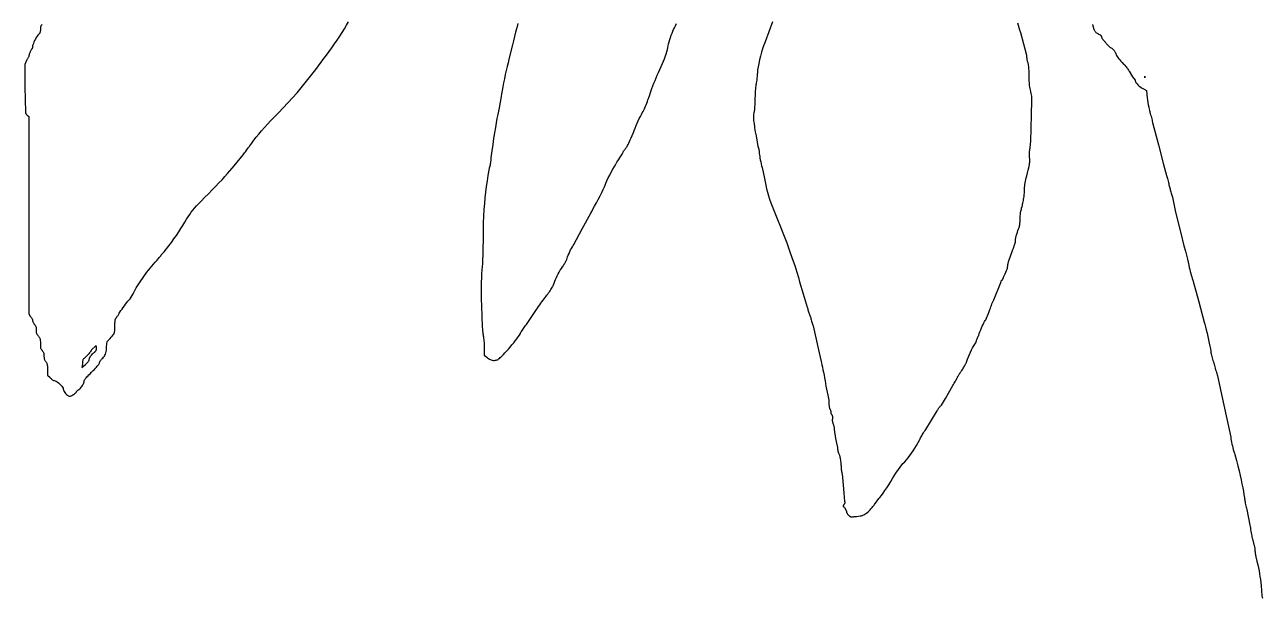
# Model space of a CAD drawing. Extents: x 0.1 to 14.4, y 0 to 16.2.
# Drawn here: x 0.09 to 6.27, y 0.08 to 2.94 of the extents above; entities that cross this region are included whole.
import ezdxf

# ---------------------------------------------------------------- set-up
doc = ezdxf.new("R2010")
doc.units = 0
doc.layers.get('0').update_dxf_attribs({"color": 5, "linetype": 'CONTINUOUS'})
doc.layers.add('1', color=1, linetype='CONTINUOUS')

msp = doc.modelspace()

# ---------------------------------------------------------------- linework, layer by layer
at = {"linetype": 'CONTINUOUS'}
for points in [[(0.1772, 2.9459), (0.1747, 2.9433), (0.1728, 2.9408), (0.1713, 2.9384), (0.1701, 2.936), (0.1693, 2.9336), (0.1687, 2.931), (0.1684, 2.9284), (0.1682, 2.9255), (0.1682, 2.9223), (0.1682, 2.9189), (0.1681, 2.9155), (0.1678, 2.9124), (0.1674, 2.9096), (0.1667, 2.907), (0.1659, 2.9047), (0.1649, 2.9025), (0.1638, 2.9005), (0.1624, 2.8986), (0.1609, 2.8967), (0.1592, 2.8949), (0.1554, 2.8913), (0.1514, 2.8861), (0.1474, 2.8796), (0.1434, 2.8725), (0.1396, 2.8649), (0.1362, 2.8573), (0.1333, 2.8501), (0.1311, 2.8437), (0.1296, 2.8385), (0.1291, 2.8348), (0.129, 2.833), (0.1288, 2.8313), (0.1285, 2.8296), (0.1281, 2.828), (0.1276, 2.8266), (0.1272, 2.8253), (0.1268, 2.8243), (0.1264, 2.8235), (0.1262, 2.823), (0.1261, 2.8228), (0.1242, 2.8214), (0.1223, 2.8191), (0.1202, 2.8161), (0.1182, 2.8125), (0.1164, 2.8086), (0.1147, 2.8044), (0.1132, 2.8003), (0.1121, 2.7964), (0.1114, 2.7928), (0.1111, 2.7898), (0.1109, 2.7886), (0.1104, 2.787), (0.1097, 2.785), (0.1086, 2.7826), (0.1074, 2.78), (0.1059, 2.7772), (0.1043, 2.7744), (0.1026, 2.7714), (0.1009, 2.7685), (0.0991, 2.7658), (0.0901, 2.7447), (0.0901, 2.6336), (0.0931, 2.5075), (0.0933, 2.5057), (0.0937, 2.5039), (0.0945, 2.5022), (0.0954, 2.5005), (0.0965, 2.4989), (0.0976, 2.4973), (0.0988, 2.4959), (0.1, 2.4946), (0.1011, 2.4935), (0.1021, 2.4925), (0.1111, 2.4865), (0.1111, 1.994), (0.1111, 1.5015), (0.1171, 1.4895), (0.1189, 1.4876), (0.1207, 1.4856), (0.1224, 1.4834), (0.1239, 1.4812), (0.1254, 1.479), (0.1266, 1.4767), (0.1277, 1.4745), (0.1285, 1.4724), (0.129, 1.4704), (0.1291, 1.4685), (0.1293, 1.4666), (0.1298, 1.4646), (0.1305, 1.4624), (0.1314, 1.4602), (0.1325, 1.458), (0.1337, 1.4557), (0.1349, 1.4535), (0.1361, 1.4514), (0.1372, 1.4493), (0.1381, 1.4474), (0.1399, 1.4457), (0.1414, 1.4441), (0.1427, 1.4425), (0.1439, 1.4407), (0.1449, 1.4388), (0.1457, 1.4366), (0.1463, 1.4341), (0.1468, 1.4311), (0.1471, 1.4276), (0.1471, 1.4234), (0.1472, 1.4184), (0.1472, 1.4143), (0.1474, 1.4107), (0.1477, 1.4077), (0.1483, 1.405), (0.1491, 1.4027), (0.1502, 1.4005), (0.1518, 1.3982), (0.1537, 1.3959), (0.1562, 1.3934), (0.1587, 1.3901), (0.1609, 1.3873), (0.1627, 1.3848), (0.1643, 1.3822), (0.1655, 1.3795), (0.1665, 1.3763), (0.1673, 1.3724), (0.1678, 1.3676), (0.1681, 1.3617), (0.1682, 1.3543), (0.1682, 1.3478), (0.1682, 1.3422), (0.1684, 1.3377), (0.1687, 1.3339), (0.1693, 1.3307), (0.1701, 1.328), (0.1713, 1.3255), (0.1728, 1.3232), (0.1747, 1.3209), (0.1772, 1.3183), (0.1789, 1.3158), (0.1804, 1.3135), (0.1818, 1.3114), (0.1829, 1.3092), (0.1839, 1.3071), (0.1847, 1.3047), (0.1854, 1.302), (0.1858, 1.299), (0.1861, 1.2954), (0.1862, 1.2913), (0.1862, 1.2879), (0.1863, 1.2847), (0.1864, 1.2819), (0.1868, 1.2792), (0.1873, 1.2767), (0.1881, 1.2742), (0.1893, 1.2718), (0.1908, 1.2694), (0.1928, 1.2669), (0.1952, 1.2643), (0.1969, 1.2609), (0.1984, 1.2579), (0.1998, 1.255), (0.201, 1.2521), (0.2019, 1.2489), (0.2028, 1.2452), (0.2034, 1.2409), (0.2038, 1.2358), (0.2041, 1.2296), (0.2042, 1.2222), (0.2042, 1.1952), (0.2162, 1.1832), (0.2188, 1.1806), (0.2213, 1.1782), (0.2236, 1.176), (0.2258, 1.174), (0.2279, 1.1723), (0.2298, 1.1709), (0.2317, 1.1697), (0.2336, 1.1689), (0.2354, 1.1683), (0.2372, 1.1682), (0.2414, 1.1673), (0.2465, 1.1649), (0.2523, 1.1614), (0.2583, 1.1568), (0.2643, 1.1517), (0.2699, 1.1461), (0.2748, 1.1405), (0.2788, 1.1351), (0.2813, 1.1302), (0.2823, 1.1261), (0.2829, 1.1222), (0.2846, 1.1178), (0.2872, 1.1131), (0.2904, 1.1082), (0.2943, 1.1036), (0.2985, 1.0993), (0.3029, 1.0956), (0.3073, 1.0927), (0.3115, 1.0908), (0.3153, 1.0901), (0.3177, 1.0906), (0.3211, 1.092), (0.3251, 1.0941), (0.3295, 1.0966), (0.3341, 1.0995), (0.3384, 1.1024), (0.3423, 1.1053), (0.3455, 1.1078), (0.3476, 1.1098), (0.3483, 1.1111), (0.3485, 1.1121), (0.349, 1.1132), (0.3498, 1.1145), (0.3508, 1.1158), (0.3521, 1.1171), (0.3535, 1.1185), (0.3551, 1.1198), (0.3568, 1.121), (0.3586, 1.1221), (0.3604, 1.1231), (0.3647, 1.1268), (0.3686, 1.1307), (0.3723, 1.1347), (0.3755, 1.139), (0.3784, 1.1434), (0.3809, 1.148), (0.3831, 1.1528), (0.3849, 1.1577), (0.3863, 1.1628), (0.3874, 1.1682), (0.3884, 1.1708), (0.3897, 1.1734), (0.3914, 1.1761), (0.3936, 1.1791), (0.3964, 1.1824), (0.3999, 1.1863), (0.4043, 1.1909), (0.4096, 1.1963), (0.4159, 1.2027), (0.4234, 1.2102), (0.431, 1.2178), (0.4376, 1.2244), (0.4432, 1.2302), (0.448, 1.2351), (0.4519, 1.2395), (0.4552, 1.2433), (0.4578, 1.2467), (0.4598, 1.2497), (0.4614, 1.2525), (0.4625, 1.2553), (0.4627, 1.2571), (0.4634, 1.2592), (0.4645, 1.2613), (0.4658, 1.2635), (0.4673, 1.2658), (0.4689, 1.268), (0.4706, 1.2702), (0.4721, 1.2724), (0.4734, 1.2744), (0.4745, 1.2763), (0.4795, 1.2808), (0.4839, 1.2854), (0.4876, 1.2902), (0.4907, 1.2953), (0.4932, 1.3007), (0.4952, 1.3066), (0.4967, 1.313), (0.4977, 1.32), (0.4983, 1.3278), (0.4985, 1.3363), (0.5015, 1.3634), (0.5165, 1.3784), (0.5223, 1.385), (0.5271, 1.3907), (0.531, 1.3958), (0.5341, 1.4006), (0.5364, 1.4054), (0.5381, 1.4106), (0.5393, 1.4165), (0.5401, 1.4233), (0.5404, 1.4316), (0.5405, 1.4414), (0.5405, 1.4497), (0.5406, 1.4565), (0.5407, 1.462), (0.5409, 1.4664), (0.5413, 1.47), (0.5418, 1.4728), (0.5426, 1.4751), (0.5436, 1.477), (0.5449, 1.4787), (0.5465, 1.4805), (0.5476, 1.4824), (0.549, 1.4844), (0.5505, 1.4866), (0.5523, 1.4889), (0.5541, 1.4914), (0.5558, 1.4939), (0.5576, 1.4965), (0.5591, 1.4991), (0.5605, 1.5018), (0.5616, 1.5045), (0.5656, 1.5105), (0.5704, 1.5175), (0.5757, 1.5252), (0.5815, 1.5333), (0.5875, 1.5417), (0.5936, 1.5499), (0.5996, 1.5578), (0.6054, 1.5651), (0.6108, 1.5714), (0.6156, 1.5766), (0.6306, 1.6006), (0.6456, 1.6306), (0.6667, 1.6607), (0.6997, 1.7087), (0.7417, 1.7598), (0.7446, 1.7627), (0.7478, 1.7661), (0.7511, 1.7699), (0.7547, 1.7739), (0.7583, 1.7781), (0.7619, 1.7825), (0.7654, 1.7868), (0.7687, 1.791), (0.7719, 1.795), (0.7748, 1.7988), (0.786, 1.8114), (0.7979, 1.8257), (0.8102, 1.8413), (0.8227, 1.8579), (0.8352, 1.875), (0.8474, 1.8924), (0.8591, 1.9098), (0.8701, 1.9267), (0.8801, 1.9429), (0.8889, 1.958), (0.8982, 1.973), (0.9064, 1.986), (0.9141, 1.9976), (0.9216, 2.0082), (0.9294, 2.0184), (0.938, 2.0287), (0.9477, 2.0395), (0.9589, 2.0516), (0.9722, 2.0652), (0.988, 2.0811), (1.0073, 2.1005), (1.0258, 2.1193), (1.0432, 2.1372), (1.0597, 2.1544), (1.0751, 2.1708), (1.0894, 2.1864), (1.1026, 2.2011), (1.1146, 2.215), (1.1255, 2.2281), (1.1351, 2.2402), (1.1802, 2.2943), (1.1839, 2.2997), (1.1877, 2.305), (1.1915, 2.3103), (1.1953, 2.3153), (1.1989, 2.3202), (1.2025, 2.3248), (1.2057, 2.329), (1.2086, 2.3329), (1.2111, 2.3364), (1.2132, 2.3393), (1.2234, 2.3538), (1.2343, 2.3683), (1.2459, 2.3832), (1.2583, 2.3983), (1.2718, 2.414), (1.2863, 2.4304), (1.302, 2.4474), (1.319, 2.4654), (1.3374, 2.4844), (1.3574, 2.5045), (1.4505, 2.6036), (1.5435, 2.7207), (1.5826, 2.7748), (1.5962, 2.7923), (1.6098, 2.8106), (1.6234, 2.8293), (1.6367, 2.8483), (1.6498, 2.8675), (1.6624, 2.8866), (1.6744, 2.9053), (1.6857, 2.9236), (1.6962, 2.9412), (1.7057, 2.958)], [(2.5526, 2.9497), (2.5467, 2.9283), (2.541, 2.9067), (2.5355, 2.8852), (2.5303, 2.8642), (2.5255, 2.8438), (2.5075, 2.7718), (2.5029, 2.7546), (2.4983, 2.7357), (2.4936, 2.7157), (2.489, 2.695), (2.4846, 2.6742), (2.4805, 2.6537), (2.4767, 2.6341), (2.4734, 2.6159), (2.4706, 2.5996), (2.4685, 2.5856), (2.4595, 2.5285), (2.4558, 2.5131), (2.4519, 2.4957), (2.4479, 2.4762), (2.4438, 2.4546), (2.4396, 2.4309), (2.4352, 2.4051), (2.4308, 2.377), (2.4264, 2.3467), (2.4219, 2.3142), (2.4174, 2.2793), (2.4173, 2.2753), (2.4171, 2.2708), (2.4166, 2.2658), (2.416, 2.2604), (2.4152, 2.2549), (2.4142, 2.2492), (2.413, 2.2436), (2.4116, 2.2382), (2.4101, 2.233), (2.4084, 2.2282), (2.4024, 2.1922), (2.3981, 2.1645), (2.3941, 2.1369), (2.3906, 2.1092), (2.3875, 2.081), (2.3848, 2.0518), (2.3825, 2.0214), (2.3807, 1.9893), (2.3794, 1.9553), (2.3786, 1.9189), (2.3784, 1.8799), (2.3754, 1.7508), (2.3737, 1.7371), (2.3722, 1.7203), (2.3709, 1.7011), (2.3698, 1.6806), (2.369, 1.6595), (2.3685, 1.639), (2.3682, 1.6198), (2.3683, 1.6029), (2.3687, 1.5892), (2.3694, 1.5796), (2.3724, 1.4925), (2.3725, 1.4807), (2.3727, 1.4689), (2.3731, 1.4574), (2.3736, 1.4461), (2.3742, 1.4354), (2.375, 1.4255), (2.3758, 1.4164), (2.3766, 1.4084), (2.3775, 1.4017), (2.3784, 1.3964), (2.3793, 1.3915), (2.3802, 1.3858), (2.381, 1.3795), (2.3818, 1.3727), (2.3825, 1.3656), (2.3831, 1.3583), (2.3836, 1.351), (2.384, 1.3438), (2.3843, 1.3369), (2.3844, 1.3303), (2.3844, 1.2943), (2.3964, 1.2853), (2.4009, 1.2811), (2.4054, 1.2777), (2.41, 1.2749), (2.4146, 1.2727), (2.4193, 1.271), (2.4241, 1.2699), (2.429, 1.2693), (2.434, 1.2692), (2.4391, 1.2696), (2.4444, 1.2703), (2.4472, 1.2713), (2.45, 1.2726), (2.453, 1.2743), (2.4562, 1.2765), (2.4598, 1.2793), (2.4639, 1.2828), (2.4685, 1.2872), (2.4737, 1.2925), (2.4797, 1.2988), (2.4865, 1.3063), (2.4956, 1.3156), (2.5047, 1.3255), (2.5138, 1.3358), (2.5226, 1.3462), (2.5312, 1.3566), (2.5392, 1.3668), (2.5467, 1.3767), (2.5536, 1.3861), (2.5595, 1.3947), (2.5646, 1.4024), (2.5658, 1.4055), (2.5677, 1.4091), (2.5701, 1.4133), (2.573, 1.4178), (2.5762, 1.4227), (2.5797, 1.4277), (2.5834, 1.4328), (2.5871, 1.4379), (2.5909, 1.4428), (2.5946, 1.4474), (2.6456, 1.5225), (2.6504, 1.53), (2.6556, 1.5378), (2.661, 1.5458), (2.6666, 1.5539), (2.6723, 1.5619), (2.6779, 1.5697), (2.6832, 1.577), (2.6882, 1.5836), (2.6928, 1.5896), (2.6967, 1.5946), (2.7011, 1.6001), (2.7053, 1.6057), (2.7093, 1.6113), (2.7131, 1.6169), (2.7166, 1.6224), (2.7198, 1.6277), (2.7228, 1.6327), (2.7254, 1.6375), (2.7277, 1.6418), (2.7297, 1.6457), (2.7327, 1.6547), (2.7361, 1.6639), (2.74, 1.6732), (2.7443, 1.6825), (2.7489, 1.6918), (2.7537, 1.701), (2.7588, 1.71), (2.764, 1.7189), (2.7694, 1.7275), (2.7748, 1.7357), (2.7775, 1.7395), (2.7801, 1.7435), (2.7827, 1.7477), (2.7852, 1.7519), (2.7875, 1.756), (2.7897, 1.7599), (2.7916, 1.7636), (2.7933, 1.7669), (2.7947, 1.7696), (2.7958, 1.7718), (2.7979, 1.7786), (2.8007, 1.7862), (2.804, 1.7944), (2.8076, 1.803), (2.8116, 1.8116), (2.8157, 1.82), (2.8199, 1.828), (2.8241, 1.8353), (2.8281, 1.8417), (2.8318, 1.8469), (2.8739, 1.9249), (2.9159, 2.003), (2.9206, 2.0114), (2.9272, 2.0234), (2.9351, 2.0382), (2.9439, 2.0549), (2.9531, 2.0724), (2.9622, 2.0901), (2.9707, 2.107), (2.9782, 2.1223), (2.9841, 2.1349), (2.988, 2.1441), (2.9916, 2.1537), (2.9968, 2.1656), (3.0033, 2.1792), (3.0106, 2.1938), (3.0184, 2.2087), (3.0263, 2.2233), (3.0338, 2.2368), (3.0407, 2.2486), (3.0466, 2.258), (3.0511, 2.2643), (3.0721, 2.2973), (3.074, 2.301), (3.076, 2.3048), (3.0781, 2.3086), (3.0803, 2.3124), (3.0826, 2.3161), (3.0848, 2.3196), (3.087, 2.3228), (3.0892, 2.3257), (3.0912, 2.3283), (3.0931, 2.3303), (3.095, 2.3333), (3.0971, 2.337), (3.0995, 2.3414), (3.1023, 2.3468), (3.1055, 2.3532), (3.1091, 2.3608), (3.1132, 2.3697), (3.1179, 2.38), (3.1232, 2.3919), (3.1291, 2.4054), (3.1331, 2.4166), (3.1376, 2.4284), (3.1425, 2.4406), (3.1478, 2.4528), (3.1532, 2.4647), (3.1585, 2.4761), (3.1638, 2.4867), (3.1687, 2.4961), (3.1732, 2.5042), (3.1772, 2.5105), (3.1791, 2.5138), (3.1814, 2.5183), (3.184, 2.5236), (3.1867, 2.5299), (3.1896, 2.5368), (3.1925, 2.5442), (3.1955, 2.5521), (3.1985, 2.5602), (3.2014, 2.5684), (3.2042, 2.5766), (3.2103, 2.5946), (3.2159, 2.6109), (3.2213, 2.6259), (3.2264, 2.6399), (3.2316, 2.6532), (3.2369, 2.6661), (3.2423, 2.679), (3.2481, 2.6922), (3.2544, 2.706), (3.2613, 2.7207), (3.268, 2.7361), (3.274, 2.7498), (3.2792, 2.7622), (3.2837, 2.7735), (3.2875, 2.7838), (3.2909, 2.7934), (3.2938, 2.8024), (3.2962, 2.8112), (3.2984, 2.82), (3.3003, 2.8288), (3.3024, 2.8383), (3.3049, 2.8484), (3.3078, 2.8589), (3.3111, 2.8698), (3.3146, 2.8806), (3.3182, 2.8913), (3.322, 2.9016), (3.3259, 2.9113), (3.3296, 2.9201), (3.3333, 2.9279), (3.3386, 2.9393), (3.3434, 2.95)], [(3.8228, 2.958), (3.7868, 2.8589), (3.7829, 2.8504), (3.7784, 2.8383), (3.7736, 2.8233), (3.7687, 2.8063), (3.7639, 2.7879), (3.7593, 2.7691), (3.7552, 2.7507), (3.7518, 2.7334), (3.7492, 2.7182), (3.7477, 2.7057), (3.7477, 2.7017), (3.7474, 2.6969), (3.747, 2.6915), (3.7465, 2.6856), (3.7459, 2.6794), (3.7452, 2.6731), (3.7444, 2.6667), (3.7435, 2.6604), (3.7426, 2.6543), (3.7417, 2.6486), (3.7408, 2.6435), (3.74, 2.6374), (3.7391, 2.6303), (3.7383, 2.6225), (3.7376, 2.6141), (3.737, 2.6054), (3.7365, 2.5965), (3.7361, 2.5876), (3.7358, 2.5789), (3.7357, 2.5706), (3.7357, 2.5633), (3.7354, 2.556), (3.7351, 2.5488), (3.7347, 2.5418), (3.7342, 2.5353), (3.7338, 2.5293), (3.7334, 2.524), (3.733, 2.5194), (3.7328, 2.5159), (3.7327, 2.5135), (3.7311, 2.5092), (3.7298, 2.5037), (3.729, 2.4973), (3.7284, 2.4901), (3.7282, 2.4824), (3.7284, 2.4744), (3.729, 2.4664), (3.7298, 2.4585), (3.7311, 2.4512), (3.7327, 2.4444), (3.7328, 2.4413), (3.7331, 2.4374), (3.7335, 2.4328), (3.7342, 2.4276), (3.735, 2.4219), (3.736, 2.4159), (3.7372, 2.4096), (3.7385, 2.4032), (3.74, 2.3968), (3.7417, 2.3904), (3.7508, 2.3363), (3.7517, 2.3344), (3.7525, 2.3321), (3.7534, 2.3296), (3.7542, 2.327), (3.7549, 2.3243), (3.7555, 2.3216), (3.756, 2.319), (3.7564, 2.3165), (3.7567, 2.3143), (3.7568, 2.3123), (3.7569, 2.3079), (3.7574, 2.3022), (3.7583, 2.2952), (3.7595, 2.2872), (3.7609, 2.2785), (3.7626, 2.2693), (3.7646, 2.2597), (3.7668, 2.25), (3.7692, 2.2405), (3.7718, 2.2312), (3.7838, 2.1772), (3.7868, 2.16), (3.7902, 2.1427), (3.7942, 2.1253), (3.7987, 2.1078), (3.8037, 2.0905), (3.8091, 2.0732), (3.8149, 2.056), (3.8212, 2.0391), (3.8278, 2.0224), (3.8348, 2.006), (3.8489, 1.9724), (3.8638, 1.9355), (3.879, 1.8964), (3.8942, 1.8563), (3.9088, 1.8164), (3.9224, 1.7779), (3.9346, 1.7419), (3.9449, 1.7095), (3.9528, 1.6821), (3.958, 1.6607), (3.976, 1.6006), (3.997, 1.5345), (3.998, 1.5307), (3.9991, 1.5264), (4.0004, 1.5218), (4.0019, 1.517), (4.0034, 1.512), (4.005, 1.5071), (4.0067, 1.5023), (4.0084, 1.4976), (4.0102, 1.4933), (4.012, 1.4895), (4.013, 1.4855), (4.0141, 1.481), (4.0154, 1.4761), (4.0169, 1.4708), (4.0184, 1.4655), (4.02, 1.4601), (4.0217, 1.4548), (4.0235, 1.4499), (4.0252, 1.4454), (4.027, 1.4414), (4.036, 1.3964), (4.0571, 1.3063), (4.0661, 1.2643), (4.068, 1.2561), (4.0703, 1.2463), (4.0728, 1.235), (4.0754, 1.2227), (4.0781, 1.2095), (4.0808, 1.1957), (4.0834, 1.1817), (4.0859, 1.1678), (4.0881, 1.1542), (4.0901, 1.1411), (4.0991, 1.0961), (4.1, 1.0931), (4.1009, 1.0897), (4.1017, 1.086), (4.1025, 1.0819), (4.1032, 1.0777), (4.1039, 1.0734), (4.1044, 1.0691), (4.1048, 1.0649), (4.105, 1.0608), (4.1051, 1.0571), (4.1052, 1.0526), (4.1054, 1.0481), (4.1058, 1.0439), (4.1063, 1.0398), (4.107, 1.036), (4.1077, 1.0326), (4.1085, 1.0296), (4.1093, 1.0272), (4.1102, 1.0253), (4.1111, 1.024), (4.1119, 1.023), (4.1126, 1.0219), (4.1131, 1.0206), (4.1135, 1.0192), (4.1137, 1.0176), (4.1139, 1.016), (4.114, 1.0143), (4.1141, 1.0126), (4.1141, 1.0108), (4.1141, 1.009), (4.1142, 1.008), (4.1144, 1.0069), (4.1148, 1.0057), (4.1154, 1.0044), (4.116, 1.003), (4.1167, 1.0017), (4.1175, 1.0004), (4.1183, 0.9991), (4.1192, 0.998), (4.1201, 0.997), (4.1209, 0.9953), (4.1216, 0.9937), (4.1221, 0.9922), (4.1225, 0.9907), (4.1227, 0.9891), (4.1229, 0.9875), (4.123, 0.9857), (4.1231, 0.9837), (4.1231, 0.9815), (4.1231, 0.979), (4.1224, 0.9763), (4.122, 0.9736), (4.1219, 0.9709), (4.122, 0.9682), (4.1224, 0.9655), (4.1229, 0.9628), (4.1236, 0.9601), (4.1244, 0.9574), (4.1252, 0.9546), (4.1261, 0.9519), (4.127, 0.95), (4.1279, 0.9477), (4.1288, 0.9452), (4.1295, 0.9424), (4.1303, 0.9396), (4.1309, 0.9366), (4.1314, 0.9336), (4.1318, 0.9306), (4.132, 0.9277), (4.1321, 0.9249), (4.1381, 0.8799), (4.1471, 0.8408), (4.1472, 0.8378), (4.1475, 0.8342), (4.148, 0.8301), (4.1486, 0.8256), (4.1494, 0.821), (4.1504, 0.8162), (4.1516, 0.8115), (4.1529, 0.8069), (4.1544, 0.8027), (4.1562, 0.7988), (4.1571, 0.7966), (4.158, 0.7938), (4.1589, 0.7904), (4.1598, 0.7864), (4.1607, 0.7819), (4.1616, 0.777), (4.1625, 0.7716), (4.1634, 0.7659), (4.1643, 0.76), (4.1652, 0.7538), (4.1653, 0.7482), (4.1655, 0.7424), (4.1659, 0.7365), (4.1664, 0.7306), (4.167, 0.7248), (4.1678, 0.7194), (4.1685, 0.7143), (4.1694, 0.7097), (4.1703, 0.7058), (4.1712, 0.7027), (4.1772, 0.6276), (4.1832, 0.5646), (4.1839, 0.5628), (4.1843, 0.561), (4.1844, 0.5592), (4.1843, 0.5575), (4.1839, 0.5559), (4.1834, 0.5544), (4.1827, 0.553), (4.1819, 0.5517), (4.1811, 0.5505), (4.1802, 0.5495), (4.1786, 0.5471), (4.1773, 0.5451), (4.1765, 0.5435), (4.1761, 0.5421), (4.1761, 0.5409), (4.1765, 0.5398), (4.1774, 0.5387), (4.1788, 0.5375), (4.1807, 0.5362), (4.1832, 0.5345), (4.1922, 0.5165), (4.1923, 0.5154), (4.1925, 0.5141), (4.193, 0.5124), (4.1936, 0.5106), (4.1944, 0.5086), (4.1954, 0.5066), (4.1966, 0.5045), (4.198, 0.5024), (4.1995, 0.5004), (4.2012, 0.4985), (4.2046, 0.4953), (4.2075, 0.4927), (4.2101, 0.4907), (4.2126, 0.4893), (4.2151, 0.4884), (4.2176, 0.4879), (4.2204, 0.4878), (4.2235, 0.4881), (4.2271, 0.4887), (4.2312, 0.4895), (4.2428, 0.4904), (4.2525, 0.4914), (4.2607, 0.4926), (4.2676, 0.4941), (4.2736, 0.4959), (4.279, 0.4981), (4.2841, 0.501), (4.2891, 0.5044), (4.2944, 0.5085), (4.3003, 0.5135), (4.3039, 0.5165), (4.3075, 0.5199), (4.311, 0.5236), (4.3145, 0.5275), (4.3179, 0.5315), (4.3213, 0.5356), (4.3245, 0.5395), (4.3276, 0.5432), (4.3305, 0.5466), (4.3333, 0.5495), (4.3544, 0.5796), (4.3598, 0.5857), (4.3669, 0.5947), (4.3752, 0.6061), (4.3844, 0.6192), (4.3941, 0.6336), (4.4041, 0.6488), (4.4138, 0.6641), (4.4231, 0.679), (4.4314, 0.6931), (4.4384, 0.7057), (4.4745, 0.7538), (4.4834, 0.763), (4.4922, 0.7729), (4.5008, 0.7833), (4.5093, 0.7943), (4.5176, 0.8059), (4.5259, 0.8182), (4.5342, 0.8311), (4.5423, 0.8447), (4.5504, 0.8589), (4.5586, 0.8739), (4.5605, 0.8777), (4.5628, 0.8821), (4.5654, 0.8868), (4.5683, 0.8918), (4.5713, 0.8972), (4.5746, 0.9026), (4.5779, 0.9082), (4.5814, 0.9139), (4.585, 0.9194), (4.5886, 0.9249), (4.6456, 1.018), (4.6467, 1.0201), (4.6481, 1.0226), (4.6498, 1.0254), (4.6517, 1.0284), (4.6539, 1.0315), (4.6562, 1.0347), (4.6587, 1.0377), (4.6613, 1.0405), (4.664, 1.043), (4.6667, 1.0451), (4.6877, 1.0781), (4.7237, 1.1441), (4.7272, 1.1495), (4.7306, 1.1549), (4.7336, 1.16), (4.7365, 1.165), (4.7391, 1.1697), (4.7415, 1.174), (4.7435, 1.1779), (4.7453, 1.1812), (4.7467, 1.184), (4.7477, 1.1862), (4.7488, 1.1883), (4.7502, 1.1908), (4.7519, 1.1937), (4.7538, 1.1969), (4.756, 1.2005), (4.7583, 1.2041), (4.7608, 1.2079), (4.7634, 1.2118), (4.7661, 1.2155), (4.7688, 1.2192), (4.7715, 1.223), (4.7741, 1.227), (4.7767, 1.2312), (4.7792, 1.2354), (4.7815, 1.2395), (4.7837, 1.2434), (4.7856, 1.2471), (4.7873, 1.2504), (4.7887, 1.2531), (4.7898, 1.2553), (4.7929, 1.2648), (4.7968, 1.2754), (4.8013, 1.2866), (4.8063, 1.2981), (4.8116, 1.3097), (4.817, 1.321), (4.8225, 1.3317), (4.8279, 1.3416), (4.8331, 1.3502), (4.8378, 1.3574), (4.8388, 1.3595), (4.84, 1.3623), (4.8413, 1.3655), (4.8427, 1.3692), (4.8442, 1.3731), (4.8458, 1.3773), (4.8475, 1.3815), (4.8493, 1.3856), (4.851, 1.3896), (4.8529, 1.3934), (4.8558, 1.4026), (4.8592, 1.4122), (4.8629, 1.4218), (4.8668, 1.4313), (4.8709, 1.4403), (4.8749, 1.4487), (4.8788, 1.4563), (4.8826, 1.4628), (4.8859, 1.4679), (4.8889, 1.4715), (4.9039, 1.5075), (4.9051, 1.5124), (4.9067, 1.5178), (4.9087, 1.5238), (4.9111, 1.5301), (4.9137, 1.5368), (4.9164, 1.5436), (4.9193, 1.5505), (4.9223, 1.5574), (4.9252, 1.5641), (4.9279, 1.5706), (4.964, 1.6577), (4.9641, 1.6595), (4.9643, 1.6612), (4.9647, 1.6629), (4.9652, 1.6645), (4.9658, 1.6659), (4.9666, 1.6672), (4.9673, 1.6682), (4.9682, 1.669), (4.9691, 1.6695), (4.97, 1.6697), (4.9713, 1.6716), (4.9734, 1.6753), (4.976, 1.6806), (4.979, 1.6869), (4.9824, 1.6941), (4.9858, 1.7017), (4.9891, 1.7094), (4.9922, 1.7168), (4.9949, 1.7237), (4.997, 1.7297), (4.9971, 1.7327), (4.9973, 1.7361), (4.9977, 1.7398), (4.9982, 1.7437), (4.9989, 1.7477), (4.9996, 1.7518), (5.0004, 1.7557), (5.0012, 1.7594), (5.0021, 1.7628), (5.003, 1.7658), (5.021, 1.8168), (5.0236, 1.823), (5.026, 1.829), (5.0282, 1.8347), (5.0302, 1.84), (5.0319, 1.845), (5.0334, 1.8495), (5.0345, 1.8535), (5.0353, 1.8569), (5.0359, 1.8597), (5.036, 1.8619), (5.0364, 1.8666), (5.0374, 1.8731), (5.0389, 1.8811), (5.0408, 1.89), (5.0432, 1.8994), (5.0458, 1.9088), (5.0485, 1.9177), (5.0514, 1.9257), (5.0543, 1.9322), (5.0571, 1.9369), (5.0571, 1.939), (5.0574, 1.9416), (5.0577, 1.9446), (5.0581, 1.9481), (5.0586, 1.952), (5.059, 1.9562), (5.0594, 1.9607), (5.0598, 1.9656), (5.06, 1.9707), (5.0601, 1.976), (5.0602, 1.9837), (5.0604, 1.9906), (5.0609, 1.9969), (5.0615, 2.0027), (5.0623, 2.0083), (5.0633, 2.0136), (5.0645, 2.0189), (5.0658, 2.0243), (5.0674, 2.03), (5.0691, 2.036), (5.0708, 2.0422), (5.0723, 2.0481), (5.0737, 2.054), (5.075, 2.0599), (5.0762, 2.0661), (5.0773, 2.0726), (5.0783, 2.0796), (5.0793, 2.0873), (5.0802, 2.0957), (5.0811, 2.1051), (5.0812, 2.1146), (5.0815, 2.1234), (5.082, 2.1316), (5.0827, 2.1395), (5.0837, 2.1471), (5.085, 2.1548), (5.0865, 2.1627), (5.0884, 2.1709), (5.0906, 2.1797), (5.0931, 2.1892), (5.0972, 2.2056), (5.1004, 2.219), (5.103, 2.23), (5.1049, 2.2389), (5.1062, 2.2462), (5.1071, 2.2525), (5.1077, 2.2582), (5.108, 2.2638), (5.1081, 2.2696), (5.1081, 2.2763), (5.1073, 2.28), (5.1067, 2.2838), (5.1062, 2.2878), (5.1059, 2.2919), (5.1059, 2.2962), (5.1059, 2.3005), (5.1062, 2.3049), (5.1067, 2.3093), (5.1073, 2.3138), (5.1081, 2.3183), (5.109, 2.3226), (5.1099, 2.3282), (5.1107, 2.3349), (5.1115, 2.3425), (5.1122, 2.351), (5.1129, 2.3601), (5.1134, 2.3696), (5.1138, 2.3794), (5.114, 2.3894), (5.1141, 2.3994), (5.1171, 2.5225), (5.1179, 2.5382), (5.1185, 2.5513), (5.1189, 2.5622), (5.1189, 2.5715), (5.1186, 2.5796), (5.118, 2.587), (5.117, 2.5941), (5.1155, 2.6014), (5.1136, 2.6094), (5.1111, 2.6186), (5.1095, 2.6265), (5.1082, 2.6339), (5.1072, 2.6411), (5.1064, 2.6481), (5.1059, 2.655), (5.1055, 2.6621), (5.1053, 2.6693), (5.1052, 2.677), (5.1051, 2.685), (5.1051, 2.6937), (5.105, 2.701), (5.1048, 2.7083), (5.1044, 2.7156), (5.1039, 2.7226), (5.1032, 2.7294), (5.1025, 2.7356), (5.1017, 2.7414), (5.1009, 2.7464), (5.1, 2.7505), (5.0991, 2.7538), (5.0982, 2.7567), (5.0973, 2.7601), (5.0965, 2.7638), (5.0957, 2.7677), (5.095, 2.7718), (5.0943, 2.7758), (5.0938, 2.7797), (5.0934, 2.7835), (5.0932, 2.7868), (5.0931, 2.7898), (5.0631, 2.9039), (5.0588, 2.9169), (5.0551, 2.9289), (5.0517, 2.9405), (5.0488, 2.9519)], [(5.4208, 2.9443), (5.4215, 2.9429), (5.4222, 2.9416), (5.4227, 2.9403), (5.4231, 2.939), (5.4233, 2.9379), (5.4234, 2.9369), (5.4235, 2.9359), (5.4238, 2.9345), (5.4242, 2.9329), (5.4247, 2.931), (5.4253, 2.9291), (5.426, 2.927), (5.4268, 2.9249), (5.4276, 2.9228), (5.4285, 2.9208), (5.4294, 2.9189), (5.4312, 2.9156), (5.4328, 2.9127), (5.4345, 2.9101), (5.4364, 2.9079), (5.4384, 2.9058), (5.4409, 2.9038), (5.4438, 2.9018), (5.4473, 2.8997), (5.4515, 2.8974), (5.4565, 2.8949), (5.4574, 2.8948), (5.4583, 2.8945), (5.4592, 2.8941), (5.4601, 2.8934), (5.461, 2.8926), (5.4619, 2.8916), (5.4628, 2.8905), (5.4637, 2.8891), (5.4646, 2.8876), (5.4655, 2.8859), (5.4656, 2.884), (5.4661, 2.882), (5.4669, 2.8798), (5.468, 2.8776), (5.4692, 2.8754), (5.4707, 2.8731), (5.4722, 2.8709), (5.4739, 2.8688), (5.4757, 2.8668), (5.4775, 2.8649), (5.4794, 2.8629), (5.4814, 2.8607), (5.4835, 2.8582), (5.4855, 2.8557), (5.4876, 2.8532), (5.4896, 2.8508), (5.4914, 2.8486), (5.493, 2.8466), (5.4944, 2.845), (5.4955, 2.8438), (5.4973, 2.8421), (5.4991, 2.8403), (5.5009, 2.8385), (5.5027, 2.8368), (5.5045, 2.8352), (5.5063, 2.8337), (5.5081, 2.8323), (5.5099, 2.831), (5.5117, 2.8298), (5.5135, 2.8288), (5.517, 2.8268), (5.5203, 2.8243), (5.5234, 2.8215), (5.5263, 2.8184), (5.5289, 2.8153), (5.5312, 2.8122), (5.5333, 2.8091), (5.535, 2.8063), (5.5365, 2.8039), (5.5375, 2.8018), (5.538, 2.7988), (5.5393, 2.795), (5.5414, 2.7907), (5.5444, 2.7858), (5.548, 2.7804), (5.5525, 2.7746), (5.5575, 2.7683), (5.5633, 2.7617), (5.5697, 2.7549), (5.5766, 2.7477), (5.5794, 2.7448), (5.5826, 2.7414), (5.5858, 2.7377), (5.5891, 2.7338), (5.5923, 2.7297), (5.5954, 2.7257), (5.5981, 2.7218), (5.6005, 2.718), (5.6024, 2.7147), (5.6036, 2.7117), (5.6216, 2.6847), (5.6336, 2.6667), (5.6341, 2.6637), (5.6354, 2.6603), (5.6374, 2.6565), (5.6403, 2.6525), (5.6438, 2.6483), (5.6479, 2.644), (5.6526, 2.6397), (5.6578, 2.6354), (5.6635, 2.6314), (5.6697, 2.6276), (5.6732, 2.6258), (5.6765, 2.6241), (5.6795, 2.6224), (5.6823, 2.6208), (5.6847, 2.6194), (5.6867, 2.6181), (5.6884, 2.6171), (5.6897, 2.6163), (5.6904, 2.6158), (5.6907, 2.6156), (5.6909, 2.6104), (5.6917, 2.6024), (5.6928, 2.5923), (5.6943, 2.5807), (5.6959, 2.5683), (5.6978, 2.5557), (5.6998, 2.5436), (5.7018, 2.5326), (5.7038, 2.5234), (5.7057, 2.5165), (5.7068, 2.5117), (5.7081, 2.5062), (5.7097, 2.5003), (5.7114, 2.4941), (5.7132, 2.4876), (5.715, 2.4811), (5.7167, 2.4745), (5.7183, 2.4682), (5.7196, 2.4621), (5.7207, 2.4565), (5.7508, 2.3453), (5.7748, 2.2462), (5.7898, 2.1922), (5.7916, 2.1873), (5.7934, 2.1819), (5.7951, 2.1761), (5.7968, 2.17), (5.7984, 2.1637), (5.7999, 2.1574), (5.8014, 2.1512), (5.8027, 2.1454), (5.8038, 2.14), (5.8048, 2.1351), (5.8065, 2.1305), (5.8081, 2.1255), (5.8096, 2.1203), (5.811, 2.115), (5.8123, 2.1096), (5.8137, 2.1042), (5.8151, 2.0989), (5.8165, 2.0937), (5.8181, 2.0888), (5.8198, 2.0841), (5.8348, 2.009), (5.8619, 1.9039), (5.8769, 1.8408), (5.8859, 1.8138), (5.8949, 1.7748), (5.8983, 1.7588), (5.9014, 1.7448), (5.9043, 1.7326), (5.907, 1.7218), (5.9095, 1.7121), (5.912, 1.7032), (5.9144, 1.6948), (5.9168, 1.6867), (5.9193, 1.6784), (5.9219, 1.6697), (5.952, 1.5616), (5.979, 1.4595), (5.9819, 1.449), (5.9853, 1.4361), (5.9889, 1.4213), (5.9928, 1.4053), (5.9966, 1.3885), (6.0004, 1.3717), (6.0039, 1.3553), (6.0071, 1.3401), (6.0099, 1.3266), (6.012, 1.3153), (6.0122, 1.3113), (6.0127, 1.3065), (6.0136, 1.301), (6.0147, 1.295), (6.0161, 1.2887), (6.0179, 1.282), (6.0198, 1.2752), (6.022, 1.2684), (6.0244, 1.2617), (6.027, 1.2553), (6.0288, 1.2495), (6.0306, 1.2432), (6.0324, 1.2365), (6.0342, 1.2296), (6.036, 1.2226), (6.0378, 1.2157), (6.0396, 1.209), (6.0414, 1.2028), (6.0432, 1.1971), (6.045, 1.1922), (6.0691, 1.0841), (6.1111, 0.8859), (6.1122, 0.8783), (6.1136, 0.8699), (6.1153, 0.861), (6.1172, 0.8518), (6.1194, 0.8423), (6.1217, 0.8329), (6.1242, 0.8237), (6.1268, 0.8148), (6.1294, 0.8064), (6.1321, 0.7988), (6.1398, 0.7694), (6.1466, 0.7423), (6.1527, 0.7173), (6.1581, 0.6942), (6.1629, 0.6727), (6.1672, 0.6526), (6.1709, 0.6338), (6.1743, 0.616), (6.1774, 0.599), (6.1802, 0.5826), (6.1803, 0.5785), (6.1809, 0.5738), (6.1816, 0.5684), (6.1827, 0.5625), (6.1839, 0.5563), (6.1854, 0.5499), (6.187, 0.5435), (6.1886, 0.5372), (6.1904, 0.5312), (6.1922, 0.5255), (6.2072, 0.4474), (6.2082, 0.44), (6.2093, 0.4322), (6.2106, 0.4242), (6.2119, 0.4162), (6.2132, 0.4084), (6.2146, 0.401), (6.2159, 0.3941), (6.2171, 0.3879), (6.2182, 0.3826), (6.2192, 0.3784), (6.2312, 0.3303), (6.2313, 0.3266), (6.2316, 0.3225), (6.232, 0.3182), (6.2325, 0.3138), (6.2331, 0.3093), (6.2338, 0.3048), (6.2346, 0.3004), (6.2355, 0.2961), (6.2363, 0.2921), (6.2372, 0.2883), (6.2422, 0.2674), (6.2464, 0.2492), (6.2499, 0.2331), (6.2528, 0.2185), (6.2553, 0.2046), (6.2573, 0.1908), (6.2592, 0.1764), (6.2609, 0.1608), (6.2625, 0.1432), (6.2643, 0.1231), (6.2652, 0.1123), (6.2661, 0.103), (6.2671, 0.095), (6.2681, 0.0882), (6.2691, 0.0822)]]:
    msp.add_lwpolyline(points, dxfattribs=at)
at = {"layer": '1', "linetype": 'CONTINUOUS'}
for points in [[(5.6817, 2.6877), (5.6817, 2.6817), (5.6817, 2.6787)], [(0.4482, 1.3241), (0.4486, 1.327), (0.4487, 1.3298), (0.4486, 1.3326), (0.4482, 1.3352), (0.4477, 1.3375), (0.447, 1.3395), (0.4462, 1.341), (0.4453, 1.342), (0.4444, 1.3423), (0.4234, 1.3213), (0.4214, 1.3176), (0.4189, 1.3138), (0.416, 1.3099), (0.4128, 1.306), (0.4095, 1.3022), (0.4061, 1.2984), (0.4027, 1.2948), (0.3994, 1.2913), (0.3963, 1.2882), (0.3934, 1.2853), (0.3893, 1.2819), (0.3861, 1.279), (0.3835, 1.2763), (0.3816, 1.2737), (0.3803, 1.271), (0.3793, 1.2682), (0.3788, 1.2651), (0.3785, 1.2614), (0.3784, 1.2572), (0.3784, 1.2523), (0.3754, 1.2342), (0.3934, 1.2492), (0.3976, 1.2528), (0.401, 1.2561), (0.4039, 1.2592), (0.4062, 1.262), (0.408, 1.2646), (0.4094, 1.267), (0.4104, 1.269), (0.411, 1.2708), (0.4113, 1.2722), (0.4114, 1.2733), (0.4126, 1.277), (0.4142, 1.2811), (0.4163, 1.2852), (0.4188, 1.2894), (0.4215, 1.2935), (0.4246, 1.2975), (0.4279, 1.3012), (0.4313, 1.3044), (0.4348, 1.3072), (0.4384, 1.3093), (0.4394, 1.3103), (0.4405, 1.3114), (0.4417, 1.3127), (0.4429, 1.314), (0.4441, 1.3153), (0.4451, 1.3167), (0.4461, 1.318), (0.4468, 1.3192), (0.4473, 1.3203), (0.4474, 1.3213)]]:
    msp.add_lwpolyline(points, close=True, dxfattribs=at)

doc.saveas('drawing.dxf')
